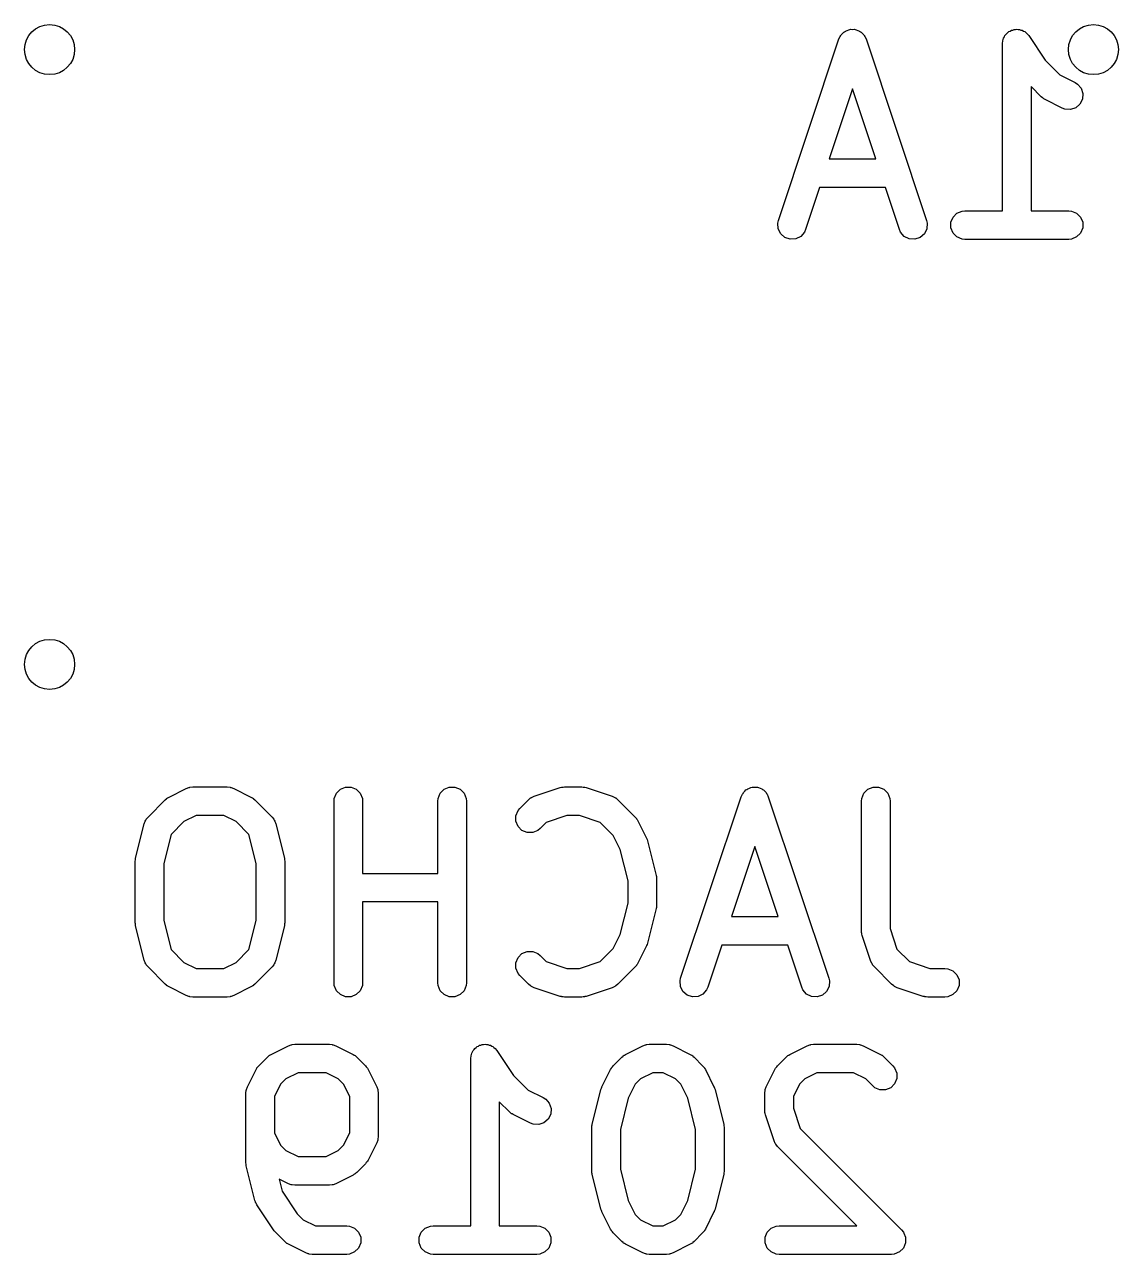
# Model space of a CAD drawing. Extents: x 5.64 to 6.73, y -4.1 to -3.66.
# Drawn here: x 5.6384 to 5.9396, y -4.1007 to -3.762 of the extents above; entities that cross this region are included whole.
import ezdxf

# ---------------------------------------------------------------- set-up
doc = ezdxf.new("R2010")
doc.units = 0
doc.header["$MEASUREMENT"] = 0
doc.layers.add('BLACK', color=7, linetype='CONTINUOUS')

msp = doc.modelspace()

# ---------------------------------------------------------------- linework, layer by layer
at = {"layer": 'BLACK', "linetype": 'CONTINUOUS'}
for p, q in [((5.84596, -3.81596), (5.86262, -3.76596)), ((5.86262, -3.76596), (5.86294, -3.76526)), ((5.86294, -3.76526), (5.86312, -3.76505)), ((5.86312, -3.76505), (5.86325, -3.7648)), ((5.86325, -3.7648), (5.86362, -3.76447)), ((5.86362, -3.76447), (5.86394, -3.7641)), ((5.86394, -3.7641), (5.86419, -3.76397)), ((5.86419, -3.76397), (5.86441, -3.76379)), ((5.86441, -3.76379), (5.86488, -3.76363)), ((5.86488, -3.76363), (5.86532, -3.76341)), ((5.86532, -3.76341), (5.8656, -3.76339)), ((5.8656, -3.76339), (5.86586, -3.7633)), ((5.86586, -3.7633), (5.86636, -3.76334)), ((5.86636, -3.76334), (5.86685, -3.7633)), ((5.86685, -3.7633), (5.86712, -3.76339)), ((5.86712, -3.76339), (5.8674, -3.76341)), ((5.8674, -3.76341), (5.86784, -3.76363)), ((5.86784, -3.76363), (5.86831, -3.76379)), ((5.86831, -3.76379), (5.86852, -3.76397)), ((5.86852, -3.76397), (5.86877, -3.7641)), ((5.86877, -3.7641), (5.86909, -3.76447)), ((5.86909, -3.76447), (5.86947, -3.7648)), ((5.86947, -3.7648), (5.86959, -3.76505)), ((5.86959, -3.76505), (5.86978, -3.76526)), ((5.86978, -3.76526), (5.87009, -3.76596)), ((5.87009, -3.76596), (5.88676, -3.81596)), ((5.90788, -3.76608), (5.90796, -3.7657)), ((5.90796, -3.7657), (5.90817, -3.76538)), ((5.90817, -3.76538), (5.90832, -3.76502)), ((5.90832, -3.76502), (5.9086, -3.76475)), ((5.9086, -3.76475), (5.90881, -3.76442)), ((5.90881, -3.76442), (5.90914, -3.76421)), ((5.90914, -3.76421), (5.90941, -3.76394)), ((5.90941, -3.76394), (5.90977, -3.76379)), ((5.90977, -3.76379), (5.91009, -3.76357)), ((5.91009, -3.76357), (5.91047, -3.7635)), ((5.91047, -3.7635), (5.91083, -3.76335)), ((5.91083, -3.76335), (5.91122, -3.76335)), ((5.91122, -3.76335), (5.9116, -3.76327)), ((5.9116, -3.76327), (5.91198, -3.76335)), ((5.91198, -3.76335), (5.91236, -3.76335)), ((5.91236, -3.76335), (5.91272, -3.7635)), ((5.91272, -3.7635), (5.91311, -3.76357)), ((5.91311, -3.76357), (5.91343, -3.76379)), ((5.91343, -3.76379), (5.91378, -3.76394)), ((5.91378, -3.76394), (5.91406, -3.76421)), ((5.91406, -3.76421), (5.91438, -3.76443)), ((5.91438, -3.76443), (5.91487, -3.76502)), ((5.91487, -3.76502), (5.91487, -3.76502)), ((5.91487, -3.76502), (5.91487, -3.76502)), ((5.91487, -3.76502), (5.91487, -3.76503)), ((5.91487, -3.76503), (5.91942, -3.77184)), ((5.90766, -3.7672), (5.90773, -3.76644)), ((5.90766, -3.76721), (5.90766, -3.7672)), ((5.90766, -3.81327), (5.90766, -3.76721)), ((5.90766, -3.76721), (5.90766, -3.76721)), ((5.90766, -3.76721), (5.90766, -3.76721)), ((5.90773, -3.76644), (5.90788, -3.76608)), ((5.91942, -3.77184), (5.92345, -3.77588)), ((5.92345, -3.77588), (5.92764, -3.77797)), ((5.91834, -3.7819), (5.91553, -3.7791)), ((5.91553, -3.7791), (5.91553, -3.81327)), ((5.92764, -3.77797), (5.92829, -3.77839)), ((5.92829, -3.77839), (5.9293, -3.77955)), ((5.86636, -3.77966), (5.85991, -3.79899)), ((5.8728, -3.79899), (5.86636, -3.77966)), ((5.91864, -3.78215), (5.91834, -3.7819)), ((5.91871, -3.78222), (5.91864, -3.78215)), ((5.91882, -3.7823), (5.91871, -3.78222)), ((5.91893, -3.78239), (5.91882, -3.7823)), ((5.91903, -3.78243), (5.91893, -3.78239)), ((5.91936, -3.78264), (5.91903, -3.78243)), ((5.92412, -3.78502), (5.91936, -3.78264)), ((5.92968, -3.78254), (5.92899, -3.78391)), ((5.9293, -3.77955), (5.92979, -3.781)), ((5.92979, -3.781), (5.92968, -3.78254)), ((5.92484, -3.78529), (5.92412, -3.78502)), ((5.92637, -3.7854), (5.92484, -3.78529)), ((5.92783, -3.78492), (5.92637, -3.7854)), ((5.92899, -3.78391), (5.92783, -3.78492)), ((5.85991, -3.79899), (5.8728, -3.79899)), ((5.85729, -3.80686), (5.85343, -3.81845)), ((5.87542, -3.80686), (5.85729, -3.80686)), ((5.87929, -3.81845), (5.87542, -3.80686)), ((5.89512, -3.81394), (5.89654, -3.81335)), ((5.89654, -3.81335), (5.89731, -3.81327)), ((5.89731, -3.81327), (5.90766, -3.81327)), ((5.91553, -3.81327), (5.92588, -3.81327)), ((5.92588, -3.81327), (5.92665, -3.81335)), ((5.92665, -3.81335), (5.92807, -3.81394)), ((5.84578, -3.81672), (5.84596, -3.81596)), ((5.84589, -3.81825), (5.84578, -3.81672)), ((5.88676, -3.81596), (5.88693, -3.81672)), ((5.88693, -3.81672), (5.88682, -3.81825)), ((5.89345, -3.81644), (5.89404, -3.81502)), ((5.89345, -3.81798), (5.89345, -3.81644)), ((5.89404, -3.81502), (5.89512, -3.81394)), ((5.92807, -3.81394), (5.92915, -3.81502)), ((5.92915, -3.81502), (5.92974, -3.81644)), ((5.92974, -3.81644), (5.92974, -3.81798)), ((5.84658, -3.81962), (5.84589, -3.81825)), ((5.84774, -3.82063), (5.84658, -3.81962)), ((5.85311, -3.81916), (5.8521, -3.82032)), ((5.85343, -3.81845), (5.85311, -3.81916)), ((5.8796, -3.81916), (5.87929, -3.81845)), ((5.88061, -3.82032), (5.8796, -3.81916)), ((5.88613, -3.81962), (5.88497, -3.82063)), ((5.88682, -3.81825), (5.88613, -3.81962)), ((5.89404, -3.8194), (5.89345, -3.81798)), ((5.89512, -3.82048), (5.89404, -3.8194)), ((5.92915, -3.8194), (5.92807, -3.82048)), ((5.92974, -3.81798), (5.92915, -3.8194)), ((5.8492, -3.82112), (5.84774, -3.82063)), ((5.85073, -3.82101), (5.8492, -3.82112)), ((5.8521, -3.82032), (5.85073, -3.82101)), ((5.88198, -3.82101), (5.88061, -3.82032)), ((5.88352, -3.82112), (5.88198, -3.82101)), ((5.88497, -3.82063), (5.88352, -3.82112)), ((5.89654, -3.82107), (5.89512, -3.82048)), ((5.89731, -3.82115), (5.89654, -3.82107)), ((5.92588, -3.82115), (5.89731, -3.82115)), ((5.92665, -3.82107), (5.92588, -3.82115)), ((5.92807, -3.82048), (5.92665, -3.82107)), ((5.67815, -3.97473), (5.68291, -3.97235)), ((5.68291, -3.97235), (5.68363, -3.97207)), ((5.68363, -3.97207), (5.68377, -3.97206)), ((5.68377, -3.97206), (5.68391, -3.97201)), ((5.68391, -3.97201), (5.68467, -3.97193)), ((5.68467, -3.97193), (5.6942, -3.97193)), ((5.6942, -3.97193), (5.69497, -3.97201)), ((5.69497, -3.97201), (5.6951, -3.97206)), ((5.6951, -3.97206), (5.69524, -3.97207)), ((5.69524, -3.97207), (5.69596, -3.97235)), ((5.69596, -3.97235), (5.70072, -3.97473)), ((5.72534, -3.9726), (5.72676, -3.97201)), ((5.72676, -3.97201), (5.7283, -3.97201)), ((5.7283, -3.97201), (5.72972, -3.9726)), ((5.75392, -3.9726), (5.75533, -3.97201)), ((5.75533, -3.97201), (5.75687, -3.97201)), ((5.75687, -3.97201), (5.75829, -3.9726)), ((5.77867, -3.97452), (5.78581, -3.97214)), ((5.78581, -3.97214), (5.78619, -3.97205)), ((5.78619, -3.97205), (5.78629, -3.97201)), ((5.78629, -3.97201), (5.78643, -3.972)), ((5.78643, -3.972), (5.78656, -3.97196)), ((5.78656, -3.97196), (5.78667, -3.97197)), ((5.78667, -3.97197), (5.78705, -3.97193)), ((5.78705, -3.97193), (5.79182, -3.97193)), ((5.79182, -3.97193), (5.79221, -3.97197)), ((5.79221, -3.97197), (5.79231, -3.97196)), ((5.79231, -3.97196), (5.79245, -3.972)), ((5.79245, -3.972), (5.79258, -3.97201)), ((5.79258, -3.97201), (5.79268, -3.97205)), ((5.79268, -3.97205), (5.79306, -3.97214)), ((5.79306, -3.97214), (5.8002, -3.97452)), ((5.83727, -3.97264), (5.83749, -3.97245)), ((5.83749, -3.97245), (5.83795, -3.97229)), ((5.83795, -3.97229), (5.8384, -3.97207)), ((5.8384, -3.97207), (5.83868, -3.97205)), ((5.83868, -3.97205), (5.83894, -3.97196)), ((5.83894, -3.97196), (5.83944, -3.972)), ((5.83944, -3.972), (5.83993, -3.97196)), ((5.83993, -3.97196), (5.84019, -3.97205)), ((5.84019, -3.97205), (5.84048, -3.97207)), ((5.84048, -3.97207), (5.84092, -3.97229)), ((5.84092, -3.97229), (5.84139, -3.97245)), ((5.84139, -3.97245), (5.8416, -3.97264)), ((5.87058, -3.9726), (5.872, -3.97201)), ((5.872, -3.97201), (5.87354, -3.97201)), ((5.87354, -3.97201), (5.87496, -3.9726)), ((5.67237, -3.98023), (5.67713, -3.97547)), ((5.67713, -3.97547), (5.67743, -3.97522)), ((5.67743, -3.97522), (5.6775, -3.97514)), ((5.6775, -3.97514), (5.67762, -3.97507)), ((5.67762, -3.97507), (5.67772, -3.97498)), ((5.67772, -3.97498), (5.67782, -3.97494)), ((5.67782, -3.97494), (5.67815, -3.97473)), ((5.70072, -3.97473), (5.70105, -3.97494)), ((5.70105, -3.97494), (5.70115, -3.97498)), ((5.70115, -3.97498), (5.70125, -3.97507)), ((5.70125, -3.97507), (5.70137, -3.97514)), ((5.70137, -3.97514), (5.70144, -3.97522)), ((5.70144, -3.97522), (5.70174, -3.97547)), ((5.70174, -3.97547), (5.70651, -3.98023)), ((5.72359, -3.97587), (5.72367, -3.9751)), ((5.72359, -4.02587), (5.72359, -3.97587)), ((5.72367, -3.9751), (5.72426, -3.97368)), ((5.72426, -3.97368), (5.72534, -3.9726)), ((5.72972, -3.9726), (5.7308, -3.97368)), ((5.7308, -3.97368), (5.73139, -3.9751)), ((5.73139, -3.9751), (5.73147, -3.97587)), ((5.73147, -3.97587), (5.73147, -3.99574)), ((5.75217, -3.97587), (5.75224, -3.9751)), ((5.75217, -3.99574), (5.75217, -3.97587)), ((5.75224, -3.9751), (5.75283, -3.97368)), ((5.75283, -3.97368), (5.75392, -3.9726)), ((5.75829, -3.9726), (5.75938, -3.97368)), ((5.75938, -3.97368), (5.75996, -3.9751)), ((5.75996, -3.9751), (5.76004, -3.97587)), ((5.76004, -3.97587), (5.76004, -4.02587)), ((5.77475, -3.97785), (5.77713, -3.97547)), ((5.77713, -3.97547), (5.77772, -3.97498)), ((5.77772, -3.97498), (5.77786, -3.97492)), ((5.77786, -3.97492), (5.77796, -3.97483)), ((5.77796, -3.97483), (5.77867, -3.97452)), ((5.8002, -3.97452), (5.80091, -3.97483)), ((5.80091, -3.97483), (5.80102, -3.97492)), ((5.80102, -3.97492), (5.80115, -3.97498)), ((5.80115, -3.97498), (5.80174, -3.97547)), ((5.80174, -3.97547), (5.80651, -3.98023)), ((5.81903, -4.02463), (5.8357, -3.97463)), ((5.8357, -3.97463), (5.83602, -3.97392)), ((5.83602, -3.97392), (5.8362, -3.97371)), ((5.8362, -3.97371), (5.83633, -3.97346)), ((5.83633, -3.97346), (5.8367, -3.97313)), ((5.8367, -3.97313), (5.83702, -3.97276)), ((5.83702, -3.97276), (5.83727, -3.97264)), ((5.8416, -3.97264), (5.84185, -3.97276)), ((5.84185, -3.97276), (5.84217, -3.97313)), ((5.84217, -3.97313), (5.84255, -3.97346)), ((5.84255, -3.97346), (5.84267, -3.97371)), ((5.84267, -3.97371), (5.84286, -3.97392)), ((5.84286, -3.97392), (5.84317, -3.97463)), ((5.84317, -3.97463), (5.85984, -4.02463)), ((5.86883, -3.97587), (5.86891, -3.9751)), ((5.86883, -4.01159), (5.86883, -3.97587)), ((5.86891, -3.9751), (5.8695, -3.97368)), ((5.8695, -3.97368), (5.87058, -3.9726)), ((5.87496, -3.9726), (5.87604, -3.97368)), ((5.87604, -3.97368), (5.87663, -3.9751)), ((5.87663, -3.9751), (5.87671, -3.97587)), ((5.87671, -3.97587), (5.87671, -4.01095)), ((5.77367, -3.97986), (5.77426, -3.97845)), ((5.77426, -3.97845), (5.77475, -3.97785)), ((5.66895, -3.99158), (5.67133, -3.98206)), ((5.67133, -3.98206), (5.67159, -3.98133)), ((5.67159, -3.98133), (5.67176, -3.9811)), ((5.67176, -3.9811), (5.67188, -3.98083)), ((5.67188, -3.98083), (5.67237, -3.98023)), ((5.68224, -3.98149), (5.6787, -3.98503)), ((5.6856, -3.97981), (5.68224, -3.98149)), ((5.69327, -3.97981), (5.6856, -3.97981)), ((5.69663, -3.98149), (5.69327, -3.97981)), ((5.70017, -3.98503), (5.69663, -3.98149)), ((5.70651, -3.98023), (5.70699, -3.98083)), ((5.70699, -3.98083), (5.70711, -3.9811)), ((5.70711, -3.9811), (5.70728, -3.98133)), ((5.70728, -3.98133), (5.70754, -3.98206)), ((5.70754, -3.98206), (5.70992, -3.99158)), ((5.77367, -3.9814), (5.77367, -3.97986)), ((5.77426, -3.98282), (5.77367, -3.9814)), ((5.78204, -3.98169), (5.78031, -3.98342)), ((5.78769, -3.97981), (5.78204, -3.98169)), ((5.79118, -3.97981), (5.78769, -3.97981)), ((5.79683, -3.98169), (5.79118, -3.97981)), ((5.80049, -3.98535), (5.79683, -3.98169)), ((5.80651, -3.98023), (5.80675, -3.98053)), ((5.80675, -3.98053), (5.80683, -3.9806)), ((5.80683, -3.9806), (5.80691, -3.98072)), ((5.80691, -3.98072), (5.80699, -3.98083)), ((5.80699, -3.98083), (5.80703, -3.98092)), ((5.80703, -3.98092), (5.80724, -3.98125)), ((5.80724, -3.98125), (5.80962, -3.98602)), ((5.6787, -3.98503), (5.67671, -3.99302)), ((5.70217, -3.99302), (5.70017, -3.98503)), ((5.77534, -3.98391), (5.77426, -3.98282)), ((5.77676, -3.98449), (5.77534, -3.98391)), ((5.7783, -3.98449), (5.77676, -3.98449)), ((5.77972, -3.98391), (5.7783, -3.98449)), ((5.78031, -3.98342), (5.77972, -3.98391)), ((5.80239, -3.98915), (5.80049, -3.98535)), ((5.80962, -3.98602), (5.80965, -3.98607)), ((5.80965, -3.98607), (5.80966, -3.98609)), ((5.80966, -3.98609), (5.80978, -3.98642)), ((5.80455, -3.99778), (5.80239, -3.98915)), ((5.80978, -3.98642), (5.8099, -3.98674)), ((5.8099, -3.98674), (5.8099, -3.98676)), ((5.8099, -3.98676), (5.80992, -3.98682)), ((5.80992, -3.98682), (5.8123, -3.99634)), ((5.83944, -3.98832), (5.83299, -4.00765)), ((5.84588, -4.00765), (5.83944, -3.98832)), ((5.66883, -3.99254), (5.66885, -3.9924)), ((5.66883, -4.0092), (5.66883, -3.99254)), ((5.66884, -3.99235), (5.66888, -3.99206)), ((5.66885, -3.9924), (5.66884, -3.99235)), ((5.66888, -3.99206), (5.66891, -3.99177)), ((5.66891, -3.99177), (5.66893, -3.99172)), ((5.66893, -3.99172), (5.66895, -3.99158)), ((5.70992, -3.99158), (5.70994, -3.99172)), ((5.70994, -3.99172), (5.70996, -3.99177)), ((5.70996, -3.99177), (5.70999, -3.99206)), ((5.70999, -3.99206), (5.71003, -3.99235)), ((5.71003, -3.99235), (5.71003, -3.9924)), ((5.71003, -3.9924), (5.71004, -3.99254)), ((5.71004, -3.99254), (5.71004, -4.0092)), ((5.67671, -3.99302), (5.67671, -4.00872)), ((5.70217, -4.00872), (5.70217, -3.99302)), ((5.73147, -3.99574), (5.75217, -3.99574)), ((5.80455, -4.00396), (5.80455, -3.99778)), ((5.8123, -3.99634), (5.81232, -3.99648)), ((5.81232, -3.99648), (5.81234, -3.99653)), ((5.81234, -3.99653), (5.81237, -3.99682)), ((5.81237, -3.99682), (5.81242, -3.99711)), ((5.81242, -3.99711), (5.81241, -3.99717)), ((5.81241, -3.99717), (5.81242, -3.9973)), ((5.81242, -3.9973), (5.81242, -4.00444)), ((5.75217, -4.00362), (5.73147, -4.00362)), ((5.73147, -4.00362), (5.73147, -4.02587)), ((5.75217, -4.02587), (5.75217, -4.00362)), ((5.80239, -4.01259), (5.80455, -4.00396)), ((5.8123, -4.0054), (5.80992, -4.01492)), ((5.81232, -4.00526), (5.8123, -4.0054)), ((5.81234, -4.00521), (5.81232, -4.00526)), ((5.81237, -4.00492), (5.81234, -4.00521)), ((5.81242, -4.00463), (5.81237, -4.00492)), ((5.81242, -4.00444), (5.81241, -4.00458)), ((5.81241, -4.00458), (5.81242, -4.00463)), ((5.66885, -4.00934), (5.66883, -4.0092)), ((5.66884, -4.0094), (5.66885, -4.00934)), ((5.66888, -4.00968), (5.66884, -4.0094)), ((5.66891, -4.00997), (5.66888, -4.00968)), ((5.67671, -4.00872), (5.6787, -4.01672)), ((5.70017, -4.01672), (5.70217, -4.00872)), ((5.70999, -4.00968), (5.70996, -4.00997)), ((5.71003, -4.0094), (5.70999, -4.00968)), ((5.71004, -4.0092), (5.71003, -4.00934)), ((5.71003, -4.00934), (5.71003, -4.0094)), ((5.83299, -4.00765), (5.84588, -4.00765)), ((5.66893, -4.01003), (5.66891, -4.00997)), ((5.66895, -4.01016), (5.66893, -4.01003)), ((5.67133, -4.01968), (5.66895, -4.01016)), ((5.70992, -4.01016), (5.70754, -4.01968)), ((5.70994, -4.01003), (5.70992, -4.01016)), ((5.70996, -4.00997), (5.70994, -4.01003)), ((5.80049, -4.0164), (5.80239, -4.01259)), ((5.86887, -4.01197), (5.86883, -4.01159)), ((5.86886, -4.01208), (5.86887, -4.01197)), ((5.86889, -4.01221), (5.86886, -4.01208)), ((5.86891, -4.01235), (5.86889, -4.01221)), ((5.86895, -4.01245), (5.86891, -4.01235)), ((5.86903, -4.01283), (5.86895, -4.01245)), ((5.87141, -4.01997), (5.86903, -4.01283)), ((5.87671, -4.01095), (5.87859, -4.0166)), ((5.79683, -4.02005), (5.80049, -4.0164)), ((5.80962, -4.01573), (5.80724, -4.02049)), ((5.80965, -4.01567), (5.80962, -4.01573)), ((5.80966, -4.01565), (5.80965, -4.01567)), ((5.80978, -4.01533), (5.80966, -4.01565)), ((5.8099, -4.01501), (5.80978, -4.01533)), ((5.80992, -4.01492), (5.8099, -4.01498)), ((5.8099, -4.01498), (5.8099, -4.01501)), ((5.83037, -4.01552), (5.8265, -4.02712)), ((5.8485, -4.01552), (5.83037, -4.01552)), ((5.85237, -4.02712), (5.8485, -4.01552)), ((5.67159, -4.02041), (5.67133, -4.01968)), ((5.6787, -4.01672), (5.68224, -4.02025)), ((5.69663, -4.02025), (5.70017, -4.01672)), ((5.70754, -4.01968), (5.70728, -4.02041)), ((5.77367, -4.02034), (5.77426, -4.01892)), ((5.77426, -4.01892), (5.77534, -4.01784)), ((5.77534, -4.01784), (5.77676, -4.01725)), ((5.77676, -4.01725), (5.7783, -4.01725)), ((5.7783, -4.01725), (5.77972, -4.01784)), ((5.77972, -4.01784), (5.78031, -4.01833)), ((5.78031, -4.01833), (5.78204, -4.02005)), ((5.87859, -4.0166), (5.88204, -4.02005)), ((5.67176, -4.02065), (5.67159, -4.02041)), ((5.67188, -4.02092), (5.67176, -4.02065)), ((5.67237, -4.02151), (5.67188, -4.02092)), ((5.67713, -4.02627), (5.67237, -4.02151)), ((5.68224, -4.02025), (5.6856, -4.02193)), ((5.6856, -4.02193), (5.69327, -4.02193)), ((5.69327, -4.02193), (5.69663, -4.02025)), ((5.70651, -4.02151), (5.70174, -4.02627)), ((5.70699, -4.02092), (5.70651, -4.02151)), ((5.70711, -4.02065), (5.70699, -4.02092)), ((5.70728, -4.02041), (5.70711, -4.02065)), ((5.77367, -4.02188), (5.77367, -4.02034)), ((5.77426, -4.0233), (5.77367, -4.02188)), ((5.77475, -4.02389), (5.77426, -4.0233)), ((5.78204, -4.02005), (5.78769, -4.02193)), ((5.78769, -4.02193), (5.79118, -4.02193)), ((5.79118, -4.02193), (5.79683, -4.02005)), ((5.80651, -4.02151), (5.80174, -4.02627)), ((5.80675, -4.02121), (5.80651, -4.02151)), ((5.80683, -4.02114), (5.80675, -4.02121)), ((5.80691, -4.02102), (5.80683, -4.02114)), ((5.80699, -4.02092), (5.80691, -4.02102)), ((5.80703, -4.02082), (5.80699, -4.02092)), ((5.80724, -4.02049), (5.80703, -4.02082)), ((5.87173, -4.02068), (5.87141, -4.01997)), ((5.87182, -4.02078), (5.87173, -4.02068)), ((5.87188, -4.02092), (5.87182, -4.02078)), ((5.87237, -4.02151), (5.87188, -4.02092)), ((5.87713, -4.02627), (5.87237, -4.02151)), ((5.88204, -4.02005), (5.88769, -4.02193)), ((5.88769, -4.02193), (5.89182, -4.02193)), ((5.89182, -4.02193), (5.89258, -4.02201)), ((5.89258, -4.02201), (5.894, -4.0226)), ((5.894, -4.0226), (5.89509, -4.02368)), ((5.67743, -4.02652), (5.67713, -4.02627)), ((5.6775, -4.0266), (5.67743, -4.02652)), ((5.67762, -4.02667), (5.6775, -4.0266)), ((5.67772, -4.02676), (5.67762, -4.02667)), ((5.70125, -4.02667), (5.70115, -4.02676)), ((5.70137, -4.0266), (5.70125, -4.02667)), ((5.70144, -4.02652), (5.70137, -4.0266)), ((5.70174, -4.02627), (5.70144, -4.02652)), ((5.72367, -4.02664), (5.72359, -4.02587)), ((5.72426, -4.02806), (5.72367, -4.02664)), ((5.73139, -4.02664), (5.7308, -4.02806)), ((5.73147, -4.02587), (5.73139, -4.02664)), ((5.75224, -4.02664), (5.75217, -4.02587)), ((5.75283, -4.02806), (5.75224, -4.02664)), ((5.75996, -4.02664), (5.75938, -4.02806)), ((5.76004, -4.02587), (5.75996, -4.02664)), ((5.77713, -4.02627), (5.77475, -4.02389)), ((5.77772, -4.02676), (5.77713, -4.02627)), ((5.80174, -4.02627), (5.80115, -4.02676)), ((5.81886, -4.02538), (5.81903, -4.02463)), ((5.81897, -4.02691), (5.81886, -4.02538)), ((5.85984, -4.02463), (5.86001, -4.02538)), ((5.86001, -4.02538), (5.8599, -4.02691)), ((5.87772, -4.02676), (5.87713, -4.02627)), ((5.89509, -4.02368), (5.89568, -4.0251)), ((5.89568, -4.02664), (5.89509, -4.02806)), ((5.89568, -4.0251), (5.89568, -4.02664)), ((5.67782, -4.0268), (5.67772, -4.02676)), ((5.67815, -4.02701), (5.67782, -4.0268)), ((5.68291, -4.02939), (5.67815, -4.02701)), ((5.68363, -4.02967), (5.68291, -4.02939)), ((5.68377, -4.02968), (5.68363, -4.02967)), ((5.68391, -4.02973), (5.68377, -4.02968)), ((5.68467, -4.02981), (5.68391, -4.02973)), ((5.6942, -4.02981), (5.68467, -4.02981)), ((5.69497, -4.02973), (5.6942, -4.02981)), ((5.6951, -4.02968), (5.69497, -4.02973)), ((5.69524, -4.02967), (5.6951, -4.02968)), ((5.69596, -4.02939), (5.69524, -4.02967)), ((5.70072, -4.02701), (5.69596, -4.02939)), ((5.70105, -4.0268), (5.70072, -4.02701)), ((5.70115, -4.02676), (5.70105, -4.0268)), ((5.72534, -4.02914), (5.72426, -4.02806)), ((5.72676, -4.02973), (5.72534, -4.02914)), ((5.7283, -4.02973), (5.72676, -4.02973)), ((5.72972, -4.02914), (5.7283, -4.02973)), ((5.7308, -4.02806), (5.72972, -4.02914)), ((5.75392, -4.02914), (5.75283, -4.02806)), ((5.75533, -4.02973), (5.75392, -4.02914)), ((5.75687, -4.02973), (5.75533, -4.02973)), ((5.75829, -4.02914), (5.75687, -4.02973)), ((5.75938, -4.02806), (5.75829, -4.02914)), ((5.77786, -4.02682), (5.77772, -4.02676)), ((5.77796, -4.02691), (5.77786, -4.02682)), ((5.77867, -4.02723), (5.77796, -4.02691)), ((5.78581, -4.02961), (5.77867, -4.02723)), ((5.78619, -4.02969), (5.78581, -4.02961)), ((5.78629, -4.02973), (5.78619, -4.02969)), ((5.78643, -4.02975), (5.78629, -4.02973)), ((5.78656, -4.02978), (5.78643, -4.02975)), ((5.78667, -4.02977), (5.78656, -4.02978)), ((5.78705, -4.02981), (5.78667, -4.02977)), ((5.79182, -4.02981), (5.78705, -4.02981)), ((5.79221, -4.02977), (5.79182, -4.02981)), ((5.79231, -4.02978), (5.79221, -4.02977)), ((5.79245, -4.02975), (5.79231, -4.02978)), ((5.79258, -4.02973), (5.79245, -4.02975)), ((5.79268, -4.02969), (5.79258, -4.02973)), ((5.79306, -4.02961), (5.79268, -4.02969)), ((5.8002, -4.02723), (5.79306, -4.02961)), ((5.80091, -4.02691), (5.8002, -4.02723)), ((5.80102, -4.02682), (5.80091, -4.02691)), ((5.80115, -4.02676), (5.80102, -4.02682)), ((5.81966, -4.02828), (5.81897, -4.02691)), ((5.82082, -4.02929), (5.81966, -4.02828)), ((5.82228, -4.02978), (5.82082, -4.02929)), ((5.82381, -4.02967), (5.82228, -4.02978)), ((5.82518, -4.02898), (5.82381, -4.02967)), ((5.82619, -4.02782), (5.82518, -4.02898)), ((5.8265, -4.02712), (5.82619, -4.02782)), ((5.85268, -4.02782), (5.85237, -4.02712)), ((5.85369, -4.02898), (5.85268, -4.02782)), ((5.85506, -4.02967), (5.85369, -4.02898)), ((5.85659, -4.02978), (5.85506, -4.02967)), ((5.85805, -4.02929), (5.85659, -4.02978)), ((5.85921, -4.02828), (5.85805, -4.02929)), ((5.8599, -4.02691), (5.85921, -4.02828)), ((5.87786, -4.02682), (5.87772, -4.02676)), ((5.87796, -4.02691), (5.87786, -4.02682)), ((5.87867, -4.02723), (5.87796, -4.02691)), ((5.88581, -4.02961), (5.87867, -4.02723)), ((5.88619, -4.02969), (5.88581, -4.02961)), ((5.88629, -4.02973), (5.88619, -4.02969)), ((5.88643, -4.02975), (5.88629, -4.02973)), ((5.88656, -4.02978), (5.88643, -4.02975)), ((5.88667, -4.02977), (5.88656, -4.02978)), ((5.88705, -4.02981), (5.88667, -4.02977)), ((5.89182, -4.02981), (5.88705, -4.02981)), ((5.89258, -4.02973), (5.89182, -4.02981)), ((5.894, -4.02914), (5.89258, -4.02973)), ((5.89509, -4.02806), (5.894, -4.02914)), ((5.70626, -4.0456), (5.71103, -4.04322)), ((5.71103, -4.04322), (5.71175, -4.04294)), ((5.71175, -4.04294), (5.71189, -4.04293)), ((5.71189, -4.04293), (5.71202, -4.04288)), ((5.71202, -4.04288), (5.71279, -4.0428)), ((5.71279, -4.0428), (5.72231, -4.0428)), ((5.72231, -4.0428), (5.72308, -4.04288)), ((5.72308, -4.04288), (5.72321, -4.04293)), ((5.72321, -4.04293), (5.72335, -4.04294)), ((5.72335, -4.04294), (5.72407, -4.04322)), ((5.72407, -4.04322), (5.72883, -4.0456)), ((5.76271, -4.04374), (5.76298, -4.04346)), ((5.76298, -4.04346), (5.76334, -4.04331)), ((5.76334, -4.04331), (5.76366, -4.0431)), ((5.76366, -4.0431), (5.76404, -4.04302)), ((5.76404, -4.04302), (5.7644, -4.04288)), ((5.7644, -4.04288), (5.76479, -4.04288)), ((5.76479, -4.04288), (5.76517, -4.0428)), ((5.76517, -4.0428), (5.76555, -4.04288)), ((5.76555, -4.04288), (5.76593, -4.04288)), ((5.76593, -4.04288), (5.7663, -4.04303)), ((5.7663, -4.04303), (5.76668, -4.0431)), ((5.76668, -4.0431), (5.767, -4.04332)), ((5.767, -4.04332), (5.76735, -4.04346)), ((5.76735, -4.04346), (5.76763, -4.04374)), ((5.80388, -4.0456), (5.80864, -4.04322)), ((5.80864, -4.04322), (5.80937, -4.04294)), ((5.80937, -4.04294), (5.80951, -4.04293)), ((5.80951, -4.04293), (5.80964, -4.04288)), ((5.80964, -4.04288), (5.8104, -4.0428)), ((5.8104, -4.0428), (5.81517, -4.0428)), ((5.81517, -4.0428), (5.81593, -4.04288)), ((5.81593, -4.04288), (5.81607, -4.04293)), ((5.81607, -4.04293), (5.81621, -4.04294)), ((5.81621, -4.04294), (5.81693, -4.04322)), ((5.81693, -4.04322), (5.82169, -4.0456)), ((5.84912, -4.0456), (5.85388, -4.04322)), ((5.85388, -4.04322), (5.8546, -4.04294)), ((5.8546, -4.04294), (5.85474, -4.04293)), ((5.85474, -4.04293), (5.85487, -4.04288)), ((5.85487, -4.04288), (5.85564, -4.0428)), ((5.85564, -4.0428), (5.86755, -4.0428)), ((5.86755, -4.0428), (5.86832, -4.04288)), ((5.86832, -4.04288), (5.86845, -4.04293)), ((5.86845, -4.04293), (5.86859, -4.04294)), ((5.86859, -4.04294), (5.86931, -4.04322)), ((5.86931, -4.04322), (5.87407, -4.0456)), ((5.70286, -4.04872), (5.70524, -4.04633)), ((5.70524, -4.04633), (5.70554, -4.04609)), ((5.70554, -4.04609), (5.70561, -4.04601)), ((5.70561, -4.04601), (5.70573, -4.04593)), ((5.70573, -4.04593), (5.70584, -4.04584)), ((5.70584, -4.04584), (5.70593, -4.0458)), ((5.70593, -4.0458), (5.70626, -4.0456)), ((5.72883, -4.0456), (5.72916, -4.0458)), ((5.72916, -4.0458), (5.72926, -4.04584)), ((5.72926, -4.04584), (5.72937, -4.04593)), ((5.72937, -4.04593), (5.72949, -4.04601)), ((5.72949, -4.04601), (5.72955, -4.04609)), ((5.72955, -4.04609), (5.72986, -4.04633)), ((5.72986, -4.04633), (5.73224, -4.04872)), ((5.76123, -4.04673), (5.76131, -4.04597)), ((5.76123, -4.04674), (5.76123, -4.04673)), ((5.76123, -4.04673), (5.76123, -4.04673)), ((5.76123, -4.04673), (5.76123, -4.04673)), ((5.76123, -4.0928), (5.76123, -4.04674)), ((5.76131, -4.04597), (5.76145, -4.04561)), ((5.76145, -4.04561), (5.76153, -4.04523)), ((5.76153, -4.04523), (5.76175, -4.04491)), ((5.76175, -4.04491), (5.76189, -4.04455)), ((5.76189, -4.04455), (5.76217, -4.04427)), ((5.76217, -4.04427), (5.76239, -4.04395)), ((5.76239, -4.04395), (5.76271, -4.04374)), ((5.76763, -4.04374), (5.76795, -4.04396)), ((5.76795, -4.04396), (5.76844, -4.04455)), ((5.76844, -4.04455), (5.76844, -4.04455)), ((5.76844, -4.04455), (5.76844, -4.04455)), ((5.76844, -4.04455), (5.76844, -4.04455)), ((5.76844, -4.04455), (5.77299, -4.05137)), ((5.80048, -4.04872), (5.80286, -4.04633)), ((5.80286, -4.04633), (5.80316, -4.04609)), ((5.80316, -4.04609), (5.80323, -4.04601)), ((5.80323, -4.04601), (5.80335, -4.04593)), ((5.80335, -4.04593), (5.80346, -4.04584)), ((5.80346, -4.04584), (5.80355, -4.0458)), ((5.80355, -4.0458), (5.80388, -4.0456)), ((5.82169, -4.0456), (5.82202, -4.0458)), ((5.82202, -4.0458), (5.82212, -4.04584)), ((5.82212, -4.04584), (5.82222, -4.04593)), ((5.82222, -4.04593), (5.82234, -4.04601)), ((5.82234, -4.04601), (5.82241, -4.04609)), ((5.82241, -4.04609), (5.82271, -4.04633)), ((5.82271, -4.04633), (5.82509, -4.04872)), ((5.84572, -4.04872), (5.8481, -4.04633)), ((5.8481, -4.04633), (5.8484, -4.04609)), ((5.8484, -4.04609), (5.84847, -4.04601)), ((5.84847, -4.04601), (5.84859, -4.04593)), ((5.84859, -4.04593), (5.84869, -4.04584)), ((5.84869, -4.04584), (5.84879, -4.0458)), ((5.84879, -4.0458), (5.84912, -4.0456)), ((5.87407, -4.0456), (5.8744, -4.0458)), ((5.8744, -4.0458), (5.8745, -4.04584)), ((5.8745, -4.04584), (5.87461, -4.04593)), ((5.87461, -4.04593), (5.87472, -4.04601)), ((5.87472, -4.04601), (5.87479, -4.04609)), ((5.87479, -4.04609), (5.87509, -4.04633)), ((5.87509, -4.04633), (5.87747, -4.04872)), ((5.69974, -4.0545), (5.70212, -4.04974)), ((5.70212, -4.04974), (5.70233, -4.04941)), ((5.70233, -4.04941), (5.70237, -4.04931)), ((5.70237, -4.04931), (5.70246, -4.0492)), ((5.70246, -4.0492), (5.70253, -4.04909)), ((5.70253, -4.04909), (5.70261, -4.04902)), ((5.70261, -4.04902), (5.70286, -4.04872)), ((5.73224, -4.04872), (5.73248, -4.04902)), ((5.73248, -4.04902), (5.73256, -4.04909)), ((5.73256, -4.04909), (5.73264, -4.0492)), ((5.73264, -4.0492), (5.73273, -4.04931)), ((5.73273, -4.04931), (5.73277, -4.04941)), ((5.73277, -4.04941), (5.73297, -4.04974)), ((5.73297, -4.04974), (5.73535, -4.0545)), ((5.79736, -4.0545), (5.79974, -4.04974)), ((5.79974, -4.04974), (5.79995, -4.04941)), ((5.79995, -4.04941), (5.79999, -4.04931)), ((5.79999, -4.04931), (5.80008, -4.0492)), ((5.80008, -4.0492), (5.80015, -4.04909)), ((5.80015, -4.04909), (5.80023, -4.04902)), ((5.80023, -4.04902), (5.80048, -4.04872)), ((5.82509, -4.04872), (5.82534, -4.04902)), ((5.82534, -4.04902), (5.82542, -4.04909)), ((5.82542, -4.04909), (5.82549, -4.0492)), ((5.82549, -4.0492), (5.82558, -4.04931)), ((5.82558, -4.04931), (5.82562, -4.04941)), ((5.82562, -4.04941), (5.82583, -4.04974)), ((5.82583, -4.04974), (5.82821, -4.0545)), ((5.8426, -4.0545), (5.84498, -4.04974)), ((5.84498, -4.04974), (5.84519, -4.04941)), ((5.84519, -4.04941), (5.84523, -4.04931)), ((5.84523, -4.04931), (5.84532, -4.0492)), ((5.84532, -4.0492), (5.84539, -4.04909)), ((5.84539, -4.04909), (5.84547, -4.04902)), ((5.84547, -4.04902), (5.84572, -4.04872)), ((5.87747, -4.04872), (5.87796, -4.04931)), ((5.87796, -4.04931), (5.87855, -4.05073)), ((5.70888, -4.05383), (5.7072, -4.05719)), ((5.71036, -4.05235), (5.70888, -4.05383)), ((5.71372, -4.05067), (5.71036, -4.05235)), ((5.72138, -4.05067), (5.71372, -4.05067)), ((5.72474, -4.05235), (5.72138, -4.05067)), ((5.72622, -4.05383), (5.72474, -4.05235)), ((5.7279, -4.05719), (5.72622, -4.05383)), ((5.77299, -4.05137), (5.77702, -4.05541)), ((5.8065, -4.05383), (5.8046, -4.05764)), ((5.80798, -4.05235), (5.8065, -4.05383)), ((5.81133, -4.05067), (5.80798, -4.05235)), ((5.81424, -4.05067), (5.81133, -4.05067)), ((5.8176, -4.05235), (5.81424, -4.05067)), ((5.81907, -4.05383), (5.8176, -4.05235)), ((5.82098, -4.05764), (5.81907, -4.05383)), ((5.85174, -4.05383), (5.85006, -4.05719)), ((5.85321, -4.05235), (5.85174, -4.05383)), ((5.85657, -4.05067), (5.85321, -4.05235)), ((5.86662, -4.05067), (5.85657, -4.05067)), ((5.86998, -4.05235), (5.86662, -4.05067)), ((5.87191, -4.05428), (5.86998, -4.05235)), ((5.87796, -4.05369), (5.87688, -4.05477)), ((5.87855, -4.05227), (5.87796, -4.05369)), ((5.87855, -4.05073), (5.87855, -4.05227)), ((5.69933, -4.05626), (5.6994, -4.05549)), ((5.69933, -4.07531), (5.69933, -4.05626)), ((5.6994, -4.05549), (5.69945, -4.05536)), ((5.69945, -4.05536), (5.69946, -4.05522)), ((5.69946, -4.05522), (5.69974, -4.0545)), ((5.7072, -4.05719), (5.7072, -4.06724)), ((5.7279, -4.06724), (5.7279, -4.05719)), ((5.73535, -4.0545), (5.73563, -4.05522)), ((5.73563, -4.05522), (5.73564, -4.05536)), ((5.73564, -4.05536), (5.73569, -4.05549)), ((5.73569, -4.05549), (5.73577, -4.05626)), ((5.73577, -4.05626), (5.73577, -4.06817)), ((5.77702, -4.05541), (5.78121, -4.0575)), ((5.79468, -4.06483), (5.79706, -4.05531)), ((5.79706, -4.05531), (5.79708, -4.05525)), ((5.79708, -4.05522), (5.79721, -4.0549)), ((5.79708, -4.05525), (5.79708, -4.05522)), ((5.79721, -4.0549), (5.79732, -4.05458)), ((5.79732, -4.05458), (5.79734, -4.05456)), ((5.79734, -4.05456), (5.79736, -4.0545)), ((5.82821, -4.0545), (5.82823, -4.05456)), ((5.82823, -4.05456), (5.82825, -4.05458)), ((5.82825, -4.05458), (5.82837, -4.0549)), ((5.82837, -4.0549), (5.82849, -4.05522)), ((5.82849, -4.05522), (5.82849, -4.05525)), ((5.82849, -4.05525), (5.82851, -4.05531)), ((5.82851, -4.05531), (5.83089, -4.06483)), ((5.84218, -4.05626), (5.84226, -4.05549)), ((5.84218, -4.06102), (5.84218, -4.05626)), ((5.84226, -4.05549), (5.84231, -4.05536)), ((5.84231, -4.05536), (5.84232, -4.05522)), ((5.84232, -4.05522), (5.8426, -4.0545)), ((5.85006, -4.05719), (5.85006, -4.06038)), ((5.8725, -4.05477), (5.87191, -4.05428)), ((5.87392, -4.05536), (5.8725, -4.05477)), ((5.87546, -4.05536), (5.87392, -4.05536)), ((5.87688, -4.05477), (5.87546, -4.05536)), ((5.77191, -4.06143), (5.7691, -4.05862)), ((5.7691, -4.05862), (5.7691, -4.0928)), ((5.78121, -4.0575), (5.78187, -4.05791)), ((5.78187, -4.05791), (5.78287, -4.05907)), ((5.78287, -4.05907), (5.78336, -4.06053)), ((5.78336, -4.06053), (5.78325, -4.06206)), ((5.8046, -4.05764), (5.80244, -4.06627)), ((5.82313, -4.06627), (5.82098, -4.05764)), ((5.85006, -4.06038), (5.85194, -4.06604)), ((5.77221, -4.06167), (5.77191, -4.06143)), ((5.77228, -4.06175), (5.77221, -4.06167)), ((5.7724, -4.06183), (5.77228, -4.06175)), ((5.7725, -4.06192), (5.7724, -4.06183)), ((5.7726, -4.06196), (5.7725, -4.06192)), ((5.77293, -4.06216), (5.7726, -4.06196)), ((5.77769, -4.06454), (5.77293, -4.06216)), ((5.78256, -4.06344), (5.7814, -4.06444)), ((5.78325, -4.06206), (5.78256, -4.06344)), ((5.84222, -4.06141), (5.84218, -4.06102)), ((5.84221, -4.06152), (5.84222, -4.06141)), ((5.84224, -4.06165), (5.84221, -4.06152)), ((5.84226, -4.06179), (5.84224, -4.06165)), ((5.8423, -4.06189), (5.84226, -4.06179)), ((5.84238, -4.06227), (5.8423, -4.06189)), ((5.84477, -4.06941), (5.84238, -4.06227)), ((5.7072, -4.06724), (5.70888, -4.0706)), ((5.72622, -4.0706), (5.7279, -4.06724)), ((5.77841, -4.06482), (5.77769, -4.06454)), ((5.77994, -4.06493), (5.77841, -4.06482)), ((5.7814, -4.06444), (5.77994, -4.06493)), ((5.79456, -4.06578), (5.79458, -4.06565)), ((5.79456, -4.07769), (5.79456, -4.06578)), ((5.79457, -4.06559), (5.79461, -4.06531)), ((5.79458, -4.06565), (5.79457, -4.06559)), ((5.79461, -4.06531), (5.79464, -4.06502)), ((5.79464, -4.06502), (5.79466, -4.06496)), ((5.79466, -4.06496), (5.79468, -4.06483)), ((5.80244, -4.06627), (5.80244, -4.0772)), ((5.82313, -4.0772), (5.82313, -4.06627)), ((5.83089, -4.06483), (5.83091, -4.06496)), ((5.83091, -4.06496), (5.83093, -4.06502)), ((5.83093, -4.06502), (5.83096, -4.06531)), ((5.83096, -4.06531), (5.831, -4.06559)), ((5.831, -4.06559), (5.831, -4.06565)), ((5.831, -4.06565), (5.83101, -4.06578)), ((5.83101, -4.06578), (5.83101, -4.07769)), ((5.85194, -4.06604), (5.87986, -4.09395)), ((5.70888, -4.0706), (5.71036, -4.07207)), ((5.72474, -4.07207), (5.72622, -4.0706)), ((5.73535, -4.06993), (5.73297, -4.07469)), ((5.73563, -4.06921), (5.73535, -4.06993)), ((5.73564, -4.06906), (5.73563, -4.06921)), ((5.73569, -4.06893), (5.73564, -4.06906)), ((5.73577, -4.06817), (5.73569, -4.06893)), ((5.84508, -4.07012), (5.84477, -4.06941)), ((5.84517, -4.07022), (5.84508, -4.07012)), ((5.84523, -4.07035), (5.84517, -4.07022)), ((5.84572, -4.07095), (5.84523, -4.07035)), ((5.71036, -4.07207), (5.71372, -4.07375)), ((5.71372, -4.07375), (5.72138, -4.07375)), ((5.72138, -4.07375), (5.72474, -4.07207)), ((5.86757, -4.0928), (5.84572, -4.07095)), ((5.69934, -4.07544), (5.69933, -4.07531)), ((5.69933, -4.0755), (5.69934, -4.07544)), ((5.69937, -4.07579), (5.69933, -4.0755)), ((5.6994, -4.07608), (5.69937, -4.07579)), ((5.69942, -4.07613), (5.6994, -4.07608)), ((5.69944, -4.07626), (5.69942, -4.07613)), ((5.70182, -4.08579), (5.69944, -4.07626)), ((5.73224, -4.07571), (5.72986, -4.07809)), ((5.73248, -4.07541), (5.73224, -4.07571)), ((5.73256, -4.07534), (5.73248, -4.07541)), ((5.73264, -4.07522), (5.73256, -4.07534)), ((5.73273, -4.07512), (5.73264, -4.07522)), ((5.73277, -4.07502), (5.73273, -4.07512)), ((5.73297, -4.07469), (5.73277, -4.07502)), ((5.80244, -4.0772), (5.8046, -4.08584)), ((5.82098, -4.08584), (5.82313, -4.0772)), ((5.71103, -4.08121), (5.70848, -4.07994)), ((5.70848, -4.07994), (5.7093, -4.08322)), ((5.72883, -4.07883), (5.72407, -4.08121)), ((5.72916, -4.07862), (5.72883, -4.07883)), ((5.72926, -4.07858), (5.72916, -4.07862)), ((5.72937, -4.07849), (5.72926, -4.07858)), ((5.72949, -4.07842), (5.72937, -4.07849)), ((5.72955, -4.07834), (5.72949, -4.07842)), ((5.72986, -4.07809), (5.72955, -4.07834)), ((5.79458, -4.07782), (5.79456, -4.07769)), ((5.79457, -4.07788), (5.79458, -4.07782)), ((5.79461, -4.07817), (5.79457, -4.07788)), ((5.79464, -4.07846), (5.79461, -4.07817)), ((5.79466, -4.07851), (5.79464, -4.07846)), ((5.79468, -4.07864), (5.79466, -4.07851)), ((5.79706, -4.08817), (5.79468, -4.07864)), ((5.83089, -4.07864), (5.82851, -4.08817)), ((5.83091, -4.07851), (5.83089, -4.07864)), ((5.83093, -4.07846), (5.83091, -4.07851)), ((5.83096, -4.07817), (5.83093, -4.07846)), ((5.831, -4.07788), (5.83096, -4.07817)), ((5.83101, -4.07769), (5.831, -4.07782)), ((5.831, -4.07782), (5.831, -4.07788)), ((5.7093, -4.08322), (5.71346, -4.08947)), ((5.71175, -4.08149), (5.71103, -4.08121)), ((5.71189, -4.0815), (5.71175, -4.08149)), ((5.71202, -4.08155), (5.71189, -4.0815)), ((5.71279, -4.08163), (5.71202, -4.08155)), ((5.72231, -4.08163), (5.71279, -4.08163)), ((5.72308, -4.08155), (5.72231, -4.08163)), ((5.72321, -4.0815), (5.72308, -4.08155)), ((5.72335, -4.08149), (5.72321, -4.0815)), ((5.72407, -4.08121), (5.72335, -4.08149)), ((5.70199, -4.08624), (5.70182, -4.08579)), ((5.702, -4.08634), (5.70199, -4.08624)), ((5.70205, -4.08642), (5.702, -4.08634)), ((5.70208, -4.08651), (5.70205, -4.08642)), ((5.70214, -4.08659), (5.70208, -4.08651)), ((5.70237, -4.08702), (5.70214, -4.08659)), ((5.70713, -4.09416), (5.70237, -4.08702)), ((5.8046, -4.08584), (5.8065, -4.08964)), ((5.81907, -4.08964), (5.82098, -4.08584)), ((5.71346, -4.08947), (5.71512, -4.09112)), ((5.79708, -4.08822), (5.79706, -4.08817)), ((5.79708, -4.08825), (5.79708, -4.08822)), ((5.79721, -4.08857), (5.79708, -4.08825)), ((5.79732, -4.0889), (5.79721, -4.08857)), ((5.79734, -4.08892), (5.79732, -4.0889)), ((5.79736, -4.08897), (5.79734, -4.08892)), ((5.79974, -4.09374), (5.79736, -4.08897)), ((5.8065, -4.08964), (5.80798, -4.09112)), ((5.8176, -4.09112), (5.81907, -4.08964)), ((5.82821, -4.08897), (5.82583, -4.09374)), ((5.82823, -4.08892), (5.82821, -4.08897)), ((5.82825, -4.0889), (5.82823, -4.08892)), ((5.82837, -4.08857), (5.82825, -4.0889)), ((5.82849, -4.08825), (5.82837, -4.08857)), ((5.82851, -4.08817), (5.82849, -4.08822)), ((5.82849, -4.08822), (5.82849, -4.08825)), ((5.70738, -4.09446), (5.70713, -4.09416)), ((5.70713, -4.09416), (5.70713, -4.09416)), ((5.70713, -4.09416), (5.70713, -4.09416)), ((5.70762, -4.09476), (5.70738, -4.09446)), ((5.71512, -4.09112), (5.71848, -4.0928)), ((5.71848, -4.0928), (5.72707, -4.0928)), ((5.72707, -4.0928), (5.72784, -4.09288)), ((5.72784, -4.09288), (5.72926, -4.09346)), ((5.72926, -4.09346), (5.73035, -4.09455)), ((5.74761, -4.09455), (5.74869, -4.09346)), ((5.74869, -4.09346), (5.75011, -4.09288)), ((5.75011, -4.09288), (5.75088, -4.0928)), ((5.75088, -4.0928), (5.76123, -4.0928)), ((5.7691, -4.0928), (5.77945, -4.0928)), ((5.77945, -4.0928), (5.78022, -4.09288)), ((5.78022, -4.09288), (5.78164, -4.09346)), ((5.78164, -4.09346), (5.78273, -4.09455)), ((5.79995, -4.09407), (5.79974, -4.09374)), ((5.79999, -4.09416), (5.79995, -4.09407)), ((5.80008, -4.09427), (5.79999, -4.09416)), ((5.80015, -4.09439), (5.80008, -4.09427)), ((5.80023, -4.09446), (5.80015, -4.09439)), ((5.80048, -4.09476), (5.80023, -4.09446)), ((5.80798, -4.09112), (5.81133, -4.0928)), ((5.81133, -4.0928), (5.81424, -4.0928)), ((5.81424, -4.0928), (5.8176, -4.09112)), ((5.82534, -4.09446), (5.82509, -4.09476)), ((5.82542, -4.09439), (5.82534, -4.09446)), ((5.82549, -4.09427), (5.82542, -4.09439)), ((5.82558, -4.09416), (5.82549, -4.09427)), ((5.82562, -4.09407), (5.82558, -4.09416)), ((5.82583, -4.09374), (5.82562, -4.09407)), ((5.84285, -4.09455), (5.84393, -4.09346)), ((5.84393, -4.09346), (5.84535, -4.09288)), ((5.84535, -4.09288), (5.84612, -4.0928)), ((5.84612, -4.0928), (5.86757, -4.0928)), ((5.87986, -4.09395), (5.88035, -4.09455)), ((5.71, -4.09714), (5.70762, -4.09476)), ((5.70762, -4.09476), (5.70762, -4.09476)), ((5.70762, -4.09476), (5.70762, -4.09476)), ((5.7103, -4.09739), (5.71, -4.09714)), ((5.71037, -4.09747), (5.7103, -4.09739)), ((5.71049, -4.09754), (5.71037, -4.09747)), ((5.7106, -4.09763), (5.71049, -4.09754)), ((5.71069, -4.09767), (5.7106, -4.09763)), ((5.71103, -4.09788), (5.71069, -4.09767)), ((5.73035, -4.09455), (5.73093, -4.09597)), ((5.73093, -4.09751), (5.73035, -4.09892)), ((5.73093, -4.09597), (5.73093, -4.09751)), ((5.74702, -4.09597), (5.74761, -4.09455)), ((5.74702, -4.09751), (5.74702, -4.09597)), ((5.74761, -4.09892), (5.74702, -4.09751)), ((5.78273, -4.09455), (5.78331, -4.09597)), ((5.78331, -4.09751), (5.78273, -4.09892)), ((5.78331, -4.09597), (5.78331, -4.09751)), ((5.80286, -4.09714), (5.80048, -4.09476)), ((5.80316, -4.09739), (5.80286, -4.09714)), ((5.80323, -4.09747), (5.80316, -4.09739)), ((5.80335, -4.09754), (5.80323, -4.09747)), ((5.80346, -4.09763), (5.80335, -4.09754)), ((5.80355, -4.09767), (5.80346, -4.09763)), ((5.80388, -4.09788), (5.80355, -4.09767)), ((5.82202, -4.09767), (5.82169, -4.09788)), ((5.82212, -4.09763), (5.82202, -4.09767)), ((5.82222, -4.09754), (5.82212, -4.09763)), ((5.82234, -4.09747), (5.82222, -4.09754)), ((5.82241, -4.09739), (5.82234, -4.09747)), ((5.82271, -4.09714), (5.82241, -4.09739)), ((5.82509, -4.09476), (5.82271, -4.09714)), ((5.84226, -4.09597), (5.84285, -4.09455)), ((5.84226, -4.09751), (5.84226, -4.09597)), ((5.84285, -4.09892), (5.84226, -4.09751)), ((5.88035, -4.09455), (5.88047, -4.09485)), ((5.88093, -4.09751), (5.88035, -4.09892)), ((5.88047, -4.09485), (5.88093, -4.09597)), ((5.88093, -4.09597), (5.88093, -4.09751)), ((5.71579, -4.10026), (5.71103, -4.09788)), ((5.71651, -4.10053), (5.71579, -4.10026)), ((5.71665, -4.10054), (5.71651, -4.10053)), ((5.71678, -4.1006), (5.71665, -4.10054)), ((5.71755, -4.10067), (5.71678, -4.1006)), ((5.72707, -4.10067), (5.71755, -4.10067)), ((5.72784, -4.1006), (5.72707, -4.10067)), ((5.72926, -4.10001), (5.72784, -4.1006)), ((5.73035, -4.09892), (5.72926, -4.10001)), ((5.74869, -4.10001), (5.74761, -4.09892)), ((5.75011, -4.1006), (5.74869, -4.10001)), ((5.75088, -4.10067), (5.75011, -4.1006)), ((5.77945, -4.10067), (5.75088, -4.10067)), ((5.78022, -4.1006), (5.77945, -4.10067)), ((5.78164, -4.10001), (5.78022, -4.1006)), ((5.78273, -4.09892), (5.78164, -4.10001)), ((5.80864, -4.10026), (5.80388, -4.09788)), ((5.80937, -4.10053), (5.80864, -4.10026)), ((5.80951, -4.10054), (5.80937, -4.10053)), ((5.80964, -4.1006), (5.80951, -4.10054)), ((5.8104, -4.10067), (5.80964, -4.1006)), ((5.81517, -4.10067), (5.8104, -4.10067)), ((5.81593, -4.1006), (5.81517, -4.10067)), ((5.81607, -4.10054), (5.81593, -4.1006)), ((5.81621, -4.10053), (5.81607, -4.10054)), ((5.81693, -4.10026), (5.81621, -4.10053)), ((5.82169, -4.09788), (5.81693, -4.10026)), ((5.84393, -4.10001), (5.84285, -4.09892)), ((5.84535, -4.1006), (5.84393, -4.10001)), ((5.84612, -4.10067), (5.84535, -4.1006)), ((5.87707, -4.10067), (5.84612, -4.10067)), ((5.87784, -4.1006), (5.87707, -4.10067)), ((5.87926, -4.10001), (5.87784, -4.1006)), ((5.88035, -4.09892), (5.87926, -4.10001))]:
    msp.add_line(p, q, dxfattribs=at)
at = {"layer": 'BLACK'}
for centre in [(5.64528, -3.7689), (5.64528, -3.7689), (5.93268, -3.7689), (5.93268, -3.7689), (5.64528, -3.93819), (5.64528, -3.93819)]:
    msp.add_circle(centre, 0.00689, dxfattribs=at)

doc.saveas('drawing.dxf')
